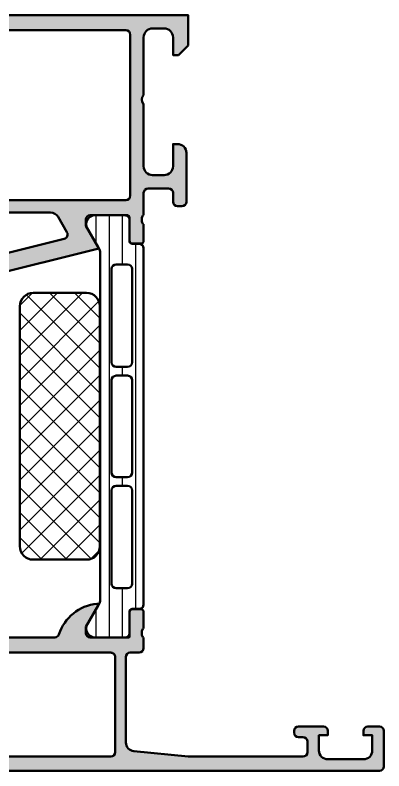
# Model space of a CAD drawing. Extents: x -20.8 to 68, y 0 to 85.
# Drawn here: x 26.6 to 68, y 0 to 85 of the extents above; entities that cross this region are included whole.
import ezdxf

# ---------------------------------------------------------------- set-up
doc = ezdxf.new("R2010")
doc.units = 0
for name, color, linetype, lineweight in [('0S-Alu contour', 7, 'Continuous', 50), ('0S-Alu hatch', 252, 'Continuous', 25), ('0S-Plastic contour', 254, 'Continuous', 50), ('0S-Plastic hatch', 253, 'Continuous', 25), ('0S-PT contour', 91, 'Continuous', 50), ('0S-PT hatch', 103, 'Continuous', 25)]:
    doc.layers.add(name, color=color, linetype=linetype, lineweight=lineweight)

# ---------------------------------------------------------------- blocks, each defined once
blk = doc.blocks.new('485140__8F35BCEF_6B17_4D60_A2D0_9060511C50F1_')
at = {"layer": '0S-Alu hatch'}
h = blk.add_hatch(color=256, dxfattribs=at)
edge = h.paths.add_edge_path()
edge.add_line((-14.79999999999999, 57.99999999999994), (-15.59999999999999, 57.99999999999993))
edge.add_arc((-15.59999999999999, 57.49999999999993), 0.5, 90, 180)
edge.add_line((-16.09999999999999, 57.49999999999994), (-16.09999999999999, 53.69999999999993))
edge.add_arc((-15.59999999999999, 53.69999999999993), 0.5, 180, 270)
edge.add_line((-15.59999999999999, 53.19999999999993), (-2.499999999999985, 53.19999999999993))
edge.add_ellipse((-2.499999999999985, 52.69999999999993), major_axis=(-0.5, 0), ratio=1, start_angle=180, end_angle=270, ccw=False)
edge.add_line((-1.999999999999985, 52.69999999999993), (-1.999999999999985, 52.49999999999993))
edge.add_ellipse((-2.099999999999994, 52.21715728752532), major_axis=(-0.2999999999999956, 0), ratio=1, start_angle=180, end_angle=250.52877936550732, ccw=False)
edge.add_line((-1.799999999999997, 52.21715728752532), (-1.799999999999982, 51.78284271247456))
edge.add_ellipse((-2.09999999999998, 51.78284271247456), major_axis=(-0.2999999999999971, 0), ratio=1, start_angle=109.4712206344897, end_angle=180, ccw=False)
edge.add_line((-1.999999999999985, 51.49999999999995), (-1.999999999999985, 49.59999999999998))
edge.add_arc((-1.699999999999945, 49.59999999999998), 0.3000000000000398, 180, 269.9999999999973)
edge.add_line((-1.69999999999996, 49.29999999999994), (-0.7100000000000364, 49.29999999999995))
edge.add_arc((-0.7100000000000222, 49.59999999999998), 0.3000000000000327, 269.9999999999973, 360)
edge.add_line((-0.4099999999999966, 49.59999999999998), (-0.4099999999999824, 52.29999999999994))
edge.add_ellipse((-0.2099999999999937, 52.29999999999994), major_axis=(-0.1999999999999886, 0), ratio=1, start_angle=269.9999999999959, end_angle=360, ccw=False)
edge.add_line((-0.2099999999999795, 52.49999999999992), (4, 52.49999999999993))
edge.add_ellipse((4, 51.99999999999994), major_axis=(-0.4999999999999929, 0), ratio=1, start_angle=180, end_angle=270, ccw=False)
edge.add_line((4.499999999999992, 51.99999999999994), (4.5, 51.29999999999994))
edge.add_line((4.5, 51.29999999999994), (3.118504542377635, 48.90717967697238))
edge.add_arc((3.23811978464829, 48.83811978464823), 0.1381197846482912, 149.9999999999988, 275.6225775507957)
edge.add_arc((2.761776758826187, 53.67660886184776), 5.000000000000007, 275.6225775507937, 342.2515836439299)
edge.add_ellipse((8, 51.99999999999994), major_axis=(-0.4999999999999993, 0), ratio=1, start_angle=270, end_angle=342.2515836439297, ccw=False)
edge.add_line((8, 52.49999999999994), (10.85060512408802, 52.49999999999993))
edge.add_arc((10.85060512408802, 52.99999999999995), 0.5000000000000142, 270, 284)
edge.add_line((10.97156607188786, 52.51485213686194), (35.79529441547364, 58.70410274788985))
edge.add_arc((35.76188021535171, 58.83811978464825), 0.1381197846482939, 283.9999999999995, 389.9999999999971)
edge.add_line((35.88149545762237, 58.90717967697239), (34.50000000000001, 61.29999999999995))
edge.add_line((34.50000000000001, 61.29999999999995), (34.50000000000001, 61.99999999999994))
edge.add_ellipse((35.00000000000001, 61.99999999999994), major_axis=(-0.5, 0), ratio=1, start_angle=270, end_angle=360, ccw=False)
edge.add_line((35.00000000000001, 62.49999999999994), (39.21000000000001, 62.49999999999994))
edge.add_ellipse((39.21000000000001, 62.29999999999994), major_axis=(-0.2000000000000028, 0), ratio=1, start_angle=180, end_angle=270, ccw=False)
edge.add_line((39.41000000000001, 62.29999999999994), (39.41000000000001, 59.59999999999998))
edge.add_arc((39.71000000000005, 59.59999999999998), 0.3000000000000398, 180, 270)
edge.add_line((39.71000000000005, 59.29999999999994), (40.69999999999996, 59.29999999999994))
edge.add_arc((40.69999999999995, 59.59999999999998), 0.3000000000000398, 270.0000000000013, 360)
edge.add_line((41, 59.59999999999998), (41, 61.49999999999995))
edge.add_ellipse((41.10000000000001, 61.78284271247456), major_axis=(-0.2999999999999987, 0), ratio=1, start_angle=0, end_angle=70.52877936550908, ccw=False)
edge.add_line((40.8, 61.78284271247456), (40.8, 62.21715728752532))
edge.add_ellipse((41.10000000000001, 62.21715728752532), major_axis=(-0.3000000000000007, 0), ratio=1, start_angle=289.4712206344923, end_angle=360, ccw=False)
edge.add_line((41, 62.49999999999994), (41, 64.99999999999994))
edge.add_ellipse((41.5, 64.99999999999994), major_axis=(-0.5, 0), ratio=1, start_angle=270, end_angle=360, ccw=False)
edge.add_line((41.5, 65.49999999999994), (43.79999999999999, 65.49999999999994))
edge.add_ellipse((43.79999999999999, 64.99999999999994), major_axis=(-0.5, 0), ratio=1, start_angle=180, end_angle=270, ccw=False)
edge.add_line((44.29999999999999, 64.99999999999994), (44.29999999999999, 63.99999999999995))
edge.add_arc((44.79999999999999, 63.99999999999995), 0.5, 180, 270)
edge.add_line((44.79999999999999, 63.49999999999995), (45.3, 63.49999999999994))
edge.add_arc((45.3, 63.99999999999995), 0.5, 270, 360)
edge.add_line((45.8, 63.99999999999995), (45.8, 69.49999999999994))
edge.add_arc((44.79999999999999, 69.49999999999994), 1.000000000000003, 0, 90)
edge.add_line((44.79999999999999, 70.49999999999994), (44.29999999999999, 70.49999999999994))
edge.add_line((44.29999999999999, 70.49999999999994), (44.29999999999999, 67.99999999999994))
edge.add_ellipse((43.3, 67.99999999999994), major_axis=(-1.000000000000003, 0), ratio=1, start_angle=90, end_angle=180, ccw=False)
edge.add_line((43.3, 66.99999999999994), (42, 66.99999999999994))
edge.add_ellipse((42, 67.99999999999994), major_axis=(-1, 0), ratio=1, start_angle=0, end_angle=90, ccw=False)
edge.add_line((41, 67.99999999999994), (41, 74.99999999999994))
edge.add_ellipse((41.525, 75.49999999999994), major_axis=(-0.7250000000000014, 0), ratio=1, start_angle=-43.60281897270329, end_angle=43.60281897270329, ccw=False)
edge.add_line((41, 75.99999999999994), (41, 82.49999999999994))
edge.add_ellipse((42, 82.49999999999994), major_axis=(-1, 0), ratio=1, start_angle=270, end_angle=360, ccw=False)
edge.add_line((42, 83.49999999999994), (43.3, 83.49999999999994))
edge.add_ellipse((43.3, 82.49999999999994), major_axis=(-1, 0), ratio=1, start_angle=180, end_angle=270, ccw=False)
edge.add_line((44.29999999999999, 82.49999999999994), (44.29999999999999, 80.49999999999994))
edge.add_line((44.29999999999999, 80.49999999999994), (44.90000000000001, 80.49999999999994))
edge.add_line((44.90000000000001, 80.49999999999994), (46, 81.59999999999994))
edge.add_line((46, 81.59999999999994), (46, 84.99999999999994))
edge.add_line((46, 84.99999999999994), (-20.3, 84.99999999999994))
edge.add_arc((-20.3, 84.49999999999993), 0.5, 90, 180)
edge.add_line((-20.8, 84.49999999999993), (-20.8, 83.49999999999991))
edge.add_arc((-20.29999999999998, 83.49999999999994), 0.5, 180, 270)
edge.add_line((-20.29999999999998, 82.99999999999994), (-15.3, 82.99999999999993))
edge.add_ellipse((-15.3, 82.49999999999991), major_axis=(-0.5, 0), ratio=1, start_angle=180, end_angle=270, ccw=False)
edge.add_line((-14.79999999999999, 82.49999999999991), (-14.80000000000001, 81.99999999999993))
edge.add_ellipse((-15.30000000000001, 81.99999999999993), major_axis=(-0.5, 0), ratio=1, start_angle=90, end_angle=180, ccw=False)
edge.add_line((-15.30000000000001, 81.49999999999993), (-15.59999999999999, 81.49999999999993))
edge.add_arc((-15.59999999999999, 80.99999999999991), 0.5, 90, 180)
edge.add_line((-16.09999999999999, 80.99999999999991), (-16.09999999999999, 76.49999999999994))
edge.add_arc((-15.59999999999999, 76.49999999999994), 0.5, 180, 270)
edge.add_line((-15.59999999999999, 75.99999999999994), (-14.79999999999999, 75.99999999999994))
edge.add_arc((-14.79999999999999, 76.49999999999993), 0.4999999999999858, 270, 360)
edge.add_line((-14.30000000000001, 76.49999999999993), (-14.30000000000001, 78.49999999999993))
edge.add_ellipse((-13.80000000000001, 78.49999999999994), major_axis=(-0.5, 0), ratio=1, start_angle=270, end_angle=360, ccw=False)
edge.add_line((-13.80000000000001, 78.99999999999994), (-13.3, 78.99999999999994))
edge.add_arc((-13.3, 79.49999999999994), 0.5, 270, 360)
edge.add_line((-12.8, 79.49999999999994), (-12.8, 81.99999999999993))
edge.add_ellipse((-12.29999999999999, 81.99999999999993), major_axis=(-0.5, 0), ratio=1, start_angle=270, end_angle=360, ccw=False)
edge.add_line((-12.29999999999999, 82.49999999999994), (-9.599999999999994, 82.49999999999991))
edge.add_ellipse((-9.599999999999994, 81.99999999999993), major_axis=(-0.4999999999999858, 0), ratio=1, start_angle=180, end_angle=270, ccw=False)
edge.add_line((-9.100000000000009, 81.99999999999993), (-9.09999999999998, 67.49999999999991))
edge.add_ellipse((-9.625, 66.99999999999994), major_axis=(-0.7249999999999945, 0), ratio=1, start_angle=136.3971810272975, end_angle=223.6028189727009, ccw=False)
edge.add_line((-9.099999999999994, 66.49999999999994), (-9.09999999999998, 55.49999999999994))
edge.add_ellipse((-9.59999999999998, 55.49999999999994), major_axis=(-0.5, 0), ratio=1, start_angle=90, end_angle=180, ccw=False)
edge.add_line((-9.59999999999998, 54.99999999999994), (-13.80000000000001, 54.99999999999993))
edge.add_ellipse((-13.80000000000001, 55.49999999999993), major_axis=(-0.5, 0), ratio=1, start_angle=0, end_angle=90, ccw=False)
edge.add_line((-14.30000000000001, 55.49999999999993), (-14.30000000000001, 57.49999999999994))
edge.add_arc((-14.79999999999999, 57.49999999999994), 0.5, 0, 90)
edge = h.paths.add_edge_path()
edge.add_line((-1.400000000000005, 64.69999999999993), (-1.400000000000005, 82.79999999999994))
edge.add_ellipse((-0.9000000000000056, 82.79999999999994), major_axis=(-0.5, 0), ratio=1, start_angle=270, end_angle=360, ccw=False)
edge.add_line((-0.9000000000000056, 83.29999999999994), (39, 83.29999999999994))
edge.add_ellipse((39, 82.79999999999994), major_axis=(-0.5, 0), ratio=1, start_angle=180, end_angle=270, ccw=False)
edge.add_line((39.5, 82.79999999999994), (39.5, 64.69999999999995))
edge.add_ellipse((39, 64.69999999999995), major_axis=(-0.5, 0), ratio=1, start_angle=90, end_angle=180, ccw=False)
edge.add_line((39, 64.19999999999995), (-0.8999999999999914, 64.1999999999999))
edge.add_ellipse((-0.8999999999999914, 64.69999999999993), major_axis=(-0.5000000000000142, 0), ratio=1, start_angle=0, end_angle=90, ccw=False)
edge = h.paths.add_edge_path()
edge.add_line((-1.400000000000005, 55.99999999999994), (-1.399999999999977, 62.29999999999992))
edge.add_ellipse((-0.8999999999999772, 62.29999999999992), major_axis=(-0.5, 0), ratio=1, start_angle=270, end_angle=360, ccw=False)
edge.add_line((-0.8999999999999772, 62.79999999999992), (30.5162831425916, 62.79999999999994))
edge.add_ellipse((30.5162831425916, 61.79999999999994), major_axis=(-0.9999999999999948, 0), ratio=1, start_angle=209.9999999999992, end_angle=269.9999999999996, ccw=False)
edge.add_line((31.38230854637604, 62.29999999999993), (32.38040457618563, 60.57124696553692))
edge.add_ellipse((31.94739187429342, 60.32124696553692), major_axis=(-0.4999999999999971, 0), ratio=1, start_angle=103.9999999999996, end_angle=210.0000000000001, ccw=False)
edge.add_line((32.06835282209325, 59.83609910239892), (10.72599695008207, 54.51485213686194))
edge.add_ellipse((10.60503600228224, 54.99999999999994), major_axis=(-0.5, 0), ratio=1, start_angle=89.9999999999992, end_angle=103.9999999999996, ccw=False)
edge.add_line((10.60503600228223, 54.49999999999994), (0.0999999999999943, 54.49999999999994))
edge.add_ellipse((0.0999999999999943, 55.99999999999994), major_axis=(-1.5, 0), ratio=1, start_angle=0, end_angle=90, ccw=False)
edge = h.paths.add_edge_path()
edge.add_line((-7.099999999999994, 55.49999999999995), (-7.09999999999998, 81.99999999999993))
edge.add_ellipse((-6.59999999999998, 81.99999999999993), major_axis=(-0.5, 0), ratio=1, start_angle=270, end_angle=360, ccw=False)
edge.add_line((-6.59999999999998, 82.49999999999994), (-3.5, 82.49999999999991))
edge.add_ellipse((-3.5, 81.99999999999993), major_axis=(-0.5, 0), ratio=1, start_angle=180, end_angle=270, ccw=False)
edge.add_line((-3, 81.99999999999993), (-3, 67.49999999999994))
edge.add_ellipse((-3.524999999999991, 66.99999999999994), major_axis=(-0.7249999999999939, 0), ratio=1, start_angle=136.397181027296, end_angle=223.6028189727041, ccw=False)
edge.add_line((-3, 66.49999999999994), (-3, 55.49999999999998))
edge.add_ellipse((-3.5, 55.49999999999998), major_axis=(-0.5, 0), ratio=1, start_angle=90, end_angle=180, ccw=False)
edge.add_line((-3.5, 55), (-6.599999999999994, 54.99999999999995))
edge.add_ellipse((-6.599999999999994, 55.49999999999995), major_axis=(-0.5, 0), ratio=1, start_angle=0, end_angle=90, ccw=False)
at = {"layer": '0S-Alu contour', "color": 7}
for points in [[(-20.8, 84.49999999999993), (-20.8, 83.49999999999991)], [(44.29999999999999, 82.49999999999994), (44.29999999999999, 80.49999999999994), (44.90000000000001, 80.49999999999994), (46, 81.59999999999994), (46, 84.99999999999994), (-20.3, 84.99999999999994)], [(42, 83.49999999999994), (43.3, 83.49999999999994)], [(-20.29999999999998, 82.99999999999994), (-15.3, 82.99999999999993)], [(-14.79999999999999, 82.49999999999991), (-14.80000000000001, 81.99999999999993)], [(-12.29999999999999, 82.49999999999994), (-9.599999999999994, 82.49999999999991)], [(-6.59999999999998, 82.49999999999994), (-3.5, 82.49999999999991)], [(-1.400000000000005, 64.69999999999993), (-1.400000000000005, 82.79999999999994)], [(-0.9000000000000056, 83.29999999999994), (39, 83.29999999999994)], [(39.5, 82.79999999999994), (39.5, 64.69999999999995)], [(41, 75.99999999999994), (41, 82.49999999999994)], [(-12.8, 79.49999999999994), (-12.8, 81.99999999999993)], [(-9.100000000000009, 81.99999999999993), (-9.09999999999998, 67.49999999999991)], [(-7.099999999999994, 55.49999999999995), (-7.09999999999998, 81.99999999999993)], [(-3, 81.99999999999993), (-3, 67.49999999999994)], [(-16.09999999999999, 80.99999999999991), (-16.09999999999999, 76.49999999999994)], [(-15.30000000000001, 81.49999999999993), (-15.59999999999999, 81.49999999999993)], [(-14.30000000000001, 76.49999999999993), (-14.30000000000001, 78.49999999999993)], [(-13.80000000000001, 78.99999999999994), (-13.3, 78.99999999999994)], [(-15.59999999999999, 75.99999999999994), (-14.79999999999999, 75.99999999999994)], [(41, 67.99999999999994), (41, 74.99999999999994)], [(44.79999999999999, 70.49999999999994), (44.29999999999999, 70.49999999999994), (44.29999999999999, 67.99999999999994)], [(45.8, 63.99999999999995), (45.8, 69.49999999999994)], [(-9.099999999999994, 66.49999999999994), (-9.09999999999998, 55.49999999999994)], [(-3, 66.49999999999994), (-3, 55.49999999999998)], [(43.3, 66.99999999999994), (42, 66.99999999999994)], [(41.5, 65.49999999999994), (43.79999999999999, 65.49999999999994)], [(41, 62.49999999999994), (41, 64.99999999999994)], [(44.29999999999999, 64.99999999999994), (44.29999999999999, 63.99999999999995)], [(39, 64.19999999999995), (-0.8999999999999914, 64.1999999999999)], [(44.79999999999999, 63.49999999999995), (45.3, 63.49999999999994)], [(-1.400000000000005, 55.99999999999994), (-1.399999999999977, 62.29999999999992)], [(-0.8999999999999772, 62.79999999999992), (30.5162831425916, 62.79999999999994)], [(31.38230854637604, 62.29999999999993), (32.38040457618563, 60.57124696553692)], [(35.00000000000001, 62.49999999999994), (39.21000000000001, 62.49999999999994)], [(39.41000000000001, 62.29999999999994), (39.41000000000001, 59.59999999999998)], [(40.8, 61.78284271247456), (40.8, 62.21715728752532)], [(35.88149545762237, 58.90717967697239), (34.50000000000001, 61.29999999999995), (34.50000000000001, 61.99999999999994)], [(41, 59.59999999999998), (41, 61.49999999999995)], [(32.06835282209325, 59.83609910239892), (10.72599695008207, 54.51485213686194)], [(10.97156607188786, 52.51485213686194), (35.79529441547364, 58.70410274788985)], [(39.71000000000005, 59.29999999999994), (40.69999999999996, 59.29999999999994)], [(-14.79999999999999, 57.99999999999994), (-15.59999999999999, 57.99999999999993)], [(-16.09999999999999, 57.49999999999994), (-16.09999999999999, 53.69999999999993)], [(-14.30000000000001, 55.49999999999993), (-14.30000000000001, 57.49999999999994)], [(-9.59999999999998, 54.99999999999994), (-13.80000000000001, 54.99999999999993)], [(-3.5, 55), (-6.599999999999994, 54.99999999999995)], [(10.60503600228223, 54.49999999999994), (0.0999999999999943, 54.49999999999994)], [(-15.59999999999999, 53.19999999999993), (-2.499999999999985, 53.19999999999993)], [(-1.999999999999985, 52.69999999999993), (-1.999999999999985, 52.49999999999993)], [(-1.799999999999997, 52.21715728752532), (-1.799999999999982, 51.78284271247456)], [(-0.4099999999999966, 49.59999999999998), (-0.4099999999999824, 52.29999999999994)], [(-0.2099999999999795, 52.49999999999992), (4, 52.49999999999993)], [(4.499999999999992, 51.99999999999994), (4.5, 51.29999999999994), (3.118504542377635, 48.90717967697238)], [(8, 52.49999999999994), (10.85060512408802, 52.49999999999993)], [(-1.999999999999985, 51.49999999999995), (-1.999999999999985, 49.59999999999998)], [(-1.69999999999996, 49.29999999999994), (-0.7100000000000364, 49.29999999999995)]]:
    blk.add_lwpolyline(points, dxfattribs=at)
for centre, radius, start, end in [((-20.3, 84.49999999999993), 0.5, 90, 180), ((-20.29999999999998, 83.49999999999994), 0.5, 180, 270), ((-15.59999999999999, 80.99999999999991), 0.5, 90, 180), ((-13.3, 79.49999999999994), 0.5, 270, 0), ((-15.59999999999999, 76.49999999999994), 0.5, 180, 270), ((-14.79999999999999, 76.49999999999993), 0.4999999999999858, 270, 0), ((44.79999999999999, 69.49999999999994), 1.000000000000003, 0, 90), ((44.79999999999999, 63.99999999999995), 0.5, 180, 270), ((45.3, 63.99999999999995), 0.5, 270, 0), ((39.71000000000005, 59.59999999999998), 0.3000000000000398, 180, 270), ((40.69999999999995, 59.59999999999998), 0.3000000000000398, 270.0000000000013, 0), ((35.76188021535171, 58.83811978464825), 0.1381197846482939, 283.9999999999995, 29.99999999999717), ((-15.59999999999999, 57.49999999999993), 0.5, 90, 180), ((-14.79999999999999, 57.49999999999994), 0.5, 0, 90), ((-15.59999999999999, 53.69999999999993), 0.5, 180, 270), ((2.761776758826187, 53.67660886184776), 5.000000000000007, 275.6225775507937, 342.2515836439299), ((10.85060512408802, 52.99999999999995), 0.5000000000000142, 270, 284), ((-1.699999999999945, 49.59999999999998), 0.3000000000000398, 180, 269.9999999999973), ((-0.7100000000000222, 49.59999999999998), 0.3000000000000327, 269.9999999999973, 0), ((3.23811978464829, 48.83811978464823), 0.1381197846482912, 149.9999999999988, 275.6225775507957)]:
    blk.add_arc(centre, radius, start, end, dxfattribs=at)
at = {"layer": '0S-Alu contour', "color": 7, "extrusion": (0, -1e-16, -1)}
for centre, radius, start, end in [((-42, 82.49999999999994), 1, 0, 90), ((-43.3, 82.49999999999994), 1, 90, 180), ((15.3, 82.49999999999991), 0.5, 90, 180), ((12.29999999999999, 81.99999999999993), 0.5, 0, 90), ((9.599999999999994, 81.99999999999993), 0.4999999999999858, 90, 180), ((6.59999999999998, 81.99999999999993), 0.5, 0, 90), ((3.5, 81.99999999999993), 0.5, 90, 180), ((0.9000000000000056, 82.79999999999994), 0.5, 0, 90), ((-39, 82.79999999999994), 0.5, 90, 180), ((15.30000000000001, 81.99999999999993), 0.5, 180, 270), ((13.80000000000001, 78.49999999999994), 0.5, 0, 90), ((-41.525, 75.49999999999994), 0.7250000000000015, 316.3971810272967, 43.60281897270331), ((9.625, 66.99999999999994), 0.7249999999999948, 136.3971810272991, 223.6028189727025), ((3.524999999999991, 66.99999999999994), 0.7249999999999939, 136.3971810272959, 223.6028189727041), ((-42, 67.99999999999994), 1, 270, 0), ((-43.3, 67.99999999999994), 1.000000000000003, 180, 270), ((-41.5, 64.99999999999994), 0.5, 0, 90), ((-43.79999999999999, 64.99999999999994), 0.5, 90, 180), ((0.8999999999999914, 64.69999999999993), 0.5000000000000142, 270, 0), ((-39, 64.69999999999995), 0.5, 180, 270), ((0.8999999999999772, 62.29999999999992), 0.5, 0, 90), ((-30.5162831425916, 61.79999999999994), 0.9999999999999948, 90.0000000000004, 150.0000000000008), ((-35.00000000000001, 61.99999999999994), 0.5, 0, 90), ((-39.21000000000001, 62.29999999999994), 0.2000000000000028, 90, 180), ((-41.10000000000001, 62.21715728752532), 0.3000000000000007, 0, 70.52877936550773), ((-41.10000000000001, 61.78284271247456), 0.2999999999999987, 289.471220634491, 0), ((-31.94739187429342, 60.32124696553692), 0.4999999999999971, 149.9999999999999, 256.0000000000004), ((13.80000000000001, 55.49999999999993), 0.5, 270, 0), ((9.59999999999998, 55.49999999999994), 0.5, 180, 270), ((6.599999999999994, 55.49999999999995), 0.5, 270, 0), ((3.5, 55.49999999999998), 0.5, 180, 270), ((-0.0999999999999943, 55.99999999999994), 1.5, 270, 0), ((-10.60503600228224, 54.99999999999994), 0.5, 256.0000000000004, 270.0000000000008), ((2.499999999999985, 52.69999999999993), 0.5, 90, 180), ((2.099999999999994, 52.21715728752532), 0.2999999999999956, 109.4712206344927, 180), ((0.2099999999999937, 52.29999999999994), 0.1999999999999886, 0, 90.00000000000406), ((-4, 51.99999999999994), 0.4999999999999929, 90, 180), ((-8, 51.99999999999994), 0.4999999999999993, 17.74841635607033, 90), ((2.09999999999998, 51.78284271247456), 0.2999999999999971, 180, 250.5287793655103)]:
    blk.add_arc(centre, radius, start, end, dxfattribs=at)
blk = doc.blocks.new('345350__35DB518B_9652_482E_AA08_8F5A9188A57E_')
at = {"layer": '0S-Alu hatch'}
h = blk.add_hatch(color=256, dxfattribs=at)
edge = h.paths.add_edge_path()
edge.add_line((39.50030497740954, 13.29992253876117), (40.5, 13.29992253876117))
edge.add_arc((40.5, 13.79992253876117), 0.5, 270, 360)
edge.add_line((41.00000000000001, 13.79992253876117), (41, 15))
edge.add_ellipse((41.07883644654305, 15.26752059199312), major_axis=(-0.2788950563274395, 0), ratio=1, start_angle=-1.164589374096181, end_angle=73.58012358050678, ccw=False)
edge.add_line((40.79999899999999, 15.27318899999149), (40.79999899999999, 15.72678299999148))
edge.add_ellipse((41.07886709564316, 15.73244365946854), major_axis=(-0.2789255417371506, 0), ratio=1, start_angle=-73.57540544464638, end_angle=1.1628700728869035, ccw=False)
edge.add_line((41, 15.99998699999148), (41, 17.879998))
edge.add_arc((40.69999999999999, 17.879998), 0.3000000000000078, 0, 90)
edge.add_line((40.69999999999999, 18.17999800000001), (39.72002568095721, 18.179998))
edge.add_arc((39.72002568095721, 17.879998), 0.3000000000000007, 90, 180)
edge.add_line((39.42002568095721, 17.879998), (39.42002568095721, 15.11999999999999))
edge.add_ellipse((39.30002568095722, 15.11999999999999), major_axis=(-0.1199999999999939, 0), ratio=1, start_angle=89.9999999999967, end_angle=180, ccw=False)
edge.add_line((39.30002568095721, 15), (35.00000000000002, 15))
edge.add_ellipse((35.00000000000002, 15.5), major_axis=(-0.5, 0), ratio=1, start_angle=0, end_angle=90, ccw=False)
edge.add_line((34.50000000000001, 15.5), (34.49999999999999, 16.2))
edge.add_line((34.49999999999999, 16.2), (35.88149545762237, 18.59282032302755))
edge.add_arc((35.76188021535172, 18.6618802153517), 0.1381197846482894, 330.0000000000001, 455.6225775507986)
edge.add_arc((36.23822324117386, 13.82339113815207), 5.000000000000113, 95.622577550794, 162.2515836439304)
edge.add_ellipse((31.00000000000005, 15.49999999999988), major_axis=(-0.4999999999998849, 0), ratio=1, start_angle=89.99999999999511, end_angle=162.2515836439254, ccw=False)
edge.add_line((31.00000000000001, 15), (7.999999999999992, 15))
edge.add_ellipse((8.000000000000028, 15.49999999999984), major_axis=(-0.4999999999998437, 0), ratio=1, start_angle=17.748416356066116, end_angle=89.99999999999591, ccw=False)
edge.add_arc((2.761776758826187, 13.82339113815201), 5.000000000000197, 17.74841635607066, 84.37742244920675)
edge.add_arc((3.23811978464829, 18.66188021535171), 0.138119784648294, 84.37742244921073, 210.0000000000012)
edge.add_line((3.118504542377635, 18.59282032302757), (4.500000000000007, 16.19999999999999))
edge.add_line((4.500000000000007, 16.19999999999999), (4.5, 15.5))
edge.add_ellipse((4, 15.50000000000001), major_axis=(-0.5, 0), ratio=1, start_angle=90, end_angle=180, ccw=False)
edge.add_line((4, 15.00000000000001), (-0.3000256809571908, 15))
edge.add_ellipse((-0.3000256809571908, 15.12), major_axis=(-0.120000000000001, 0), ratio=1, start_angle=0, end_angle=90, ccw=False)
edge.add_line((-0.4200256809571954, 15.12), (-0.4200256809571954, 17.879998))
edge.add_arc((-0.7200256809572068, 17.87999799999999), 0.3000000000000114, 0, 90)
edge.add_line((-0.7200256809572068, 18.17999800000001), (-1.699999999999988, 18.179998))
edge.add_arc((-1.700000000000002, 17.87999800000001), 0.2999999999999936, 89.99999999999729, 180)
edge.add_line((-2, 17.87999800000001), (-1.999999999999985, 15.99998699999149))
edge.add_ellipse((-2.078867095643147, 15.73244365946855), major_axis=(-0.2789255417371474, 0), ratio=1, start_angle=178.8371299271133, end_angle=253.5754054446465, ccw=False)
edge.add_line((-1.799998999999985, 15.72678299999149), (-1.799998999999985, 15.2731889999915))
edge.add_ellipse((-2.078836446543036, 15.26752059199313), major_axis=(-0.2788950563274377, 0), ratio=1, start_angle=106.41987641949041, end_angle=181.1645893740969, ccw=False)
edge.add_line((-2, 15.00000000000001), (-2.299680908210589, 15))
edge.add_arc((-2.299680908210589, 14.5), 0.5000000000000036, 90, 180)
edge.add_line((-2.799680908210589, 14.5), (-2.799680908210589, 13.79992253876117))
edge.add_arc((-2.29956618973938, 13.80003725723238), 0.5001147316285183, 180.0131427528032, 269.9868572472035)
edge.add_line((-2.299680908210547, 13.29992253876117), (-1.499693115241839, 13.29992253876117))
edge.add_ellipse((-1.499443254268499, 12.80017239973451), major_axis=(-0.4997502014883713, 0), ratio=1, start_angle=179.9713537287386, end_angle=270.0286462712596, ccw=False)
edge.add_line((-0.9996931152418397, 12.79992253876115), (-0.9996931152418255, 7.400020671848328))
edge.add_ellipse((-1.499713436076874, 7.400040992683378), major_axis=(-0.500020321247968, 0), ratio=1, start_angle=90.00232850153338, end_angle=179.9976714983276, ccw=False)
edge.add_line((-1.499693115241825, 6.90002067184833), (-2.299680908210575, 6.900020671848325))
edge.add_arc((-2.299566189739365, 6.399905953377112), 0.5001147316285218, 90.01314275280141, 179.9868572471968)
edge.add_line((-2.799680908210575, 6.400020671848338), (-2.799680908210575, 5.999996257785828))
edge.add_arc((-2.299566189739365, 6.000110976257024), 0.5001147316285183, 180.0131427528032, 269.986857247197)
edge.add_line((-2.299680908210589, 5.499996257785815), (8.00027636718005, 5.499996257785825))
edge.add_ellipse((8.000276199942048, 4.999996090547827), major_axis=(-0.5000001672380266, 0), ratio=1, start_angle=180.0000191671709, end_angle=269.99998083594335, ccw=False)
edge.add_line((8.50027636718005, 4.999996257813003), (8.500276367180042, 1.499999953273801))
edge.add_line((8.500276367180042, 1.499999953273801), (7.500276367180042, 1.499999953273801))
edge.add_arc((7.500391085671957, 0.9998852347682088), 0.5001147316629067, 90.0131427551726, 179.9868504146385)
edge.add_line((7.000276367180042, 1.000000012878441), (7.000276367180042, 0.5000000128784468))
edge.add_arc((7.500391118378033, 0.5001147334620317), 0.5001147643557832, 180.0131429938963, 269.9798609896767)
edge.add_line((7.500215332023778, 1e-15), (67.5, 1e-16))
edge.add_arc((67.5, 0.5000000000000002), 0.5000000000000001, 270, 360)
edge.add_line((68, 0.5000000000000001), (68, 4.5))
edge.add_arc((67.5, 4.5), 0.5, 0, 90)
edge.add_line((67.5, 5), (66.19999999999999, 5))
edge.add_arc((66.19999999999999, 4.5), 0.5, 90, 180)
edge.add_line((65.69999999999999, 4.5), (65.69999999999999, 4))
edge.add_line((65.69999999999999, 4), (66.69999999999999, 4))
edge.add_line((66.69999999999999, 4), (66.69999999999996, 2.299999999999997))
edge.add_ellipse((65.69999999999996, 2.299999999999997), major_axis=(-1, 0), ratio=1, start_angle=90, end_angle=180, ccw=False)
edge.add_line((65.69999999999996, 1.299999999999997), (61.69999999999999, 1.299999999999982))
edge.add_ellipse((61.69999999999999, 2.299999999999982), major_axis=(-0.9999999999999992, 0), ratio=1, start_angle=0, end_angle=90, ccw=False)
edge.add_line((60.69999999999999, 2.299999999999982), (60.69999999999999, 4))
edge.add_line((60.69999999999999, 4), (61.69999999999999, 4))
edge.add_line((61.69999999999999, 4), (61.69999999999999, 4.499999999999984))
edge.add_arc((61.19999999999999, 4.5), 0.5000000000000009, 0, 90)
edge.add_line((61.19999999999999, 5), (58.4, 4.999999999999999))
edge.add_arc((58.4, 4.499999999999998), 0.5000000000000009, 90, 180)
edge.add_line((57.9, 4.499999999999998), (57.9, 4.299999999999982))
edge.add_arc((58.4, 4.299999999999982), 0.5, 180, 270)
edge.add_line((58.4, 3.799999999999982), (58.9, 3.799999999999982))
edge.add_ellipse((58.9, 3.299999999999982), major_axis=(-0.5, 0), ratio=1, start_angle=180, end_angle=270, ccw=False)
edge.add_line((59.40000000000001, 3.299999999999982), (59.39999999999997, 2.099999999999981))
edge.add_ellipse((58.89999999999997, 2.09999999999998), major_axis=(-0.5000000000000018, 0), ratio=1, start_angle=90, end_angle=180, ccw=False)
edge.add_line((58.89999999999997, 1.599999999999978), (45.9983668848607, 1.599999999999979))
edge.add_line((45.9983668848607, 1.599999999999979), (39.90086726378649, 2.209750724796321))
edge.add_ellipse((40.00036986780803, 3.204788067252853), major_axis=(-1.000000040545011, 0), ratio=1, start_angle=1.5080649291121517e-05, end_angle=84.2894712981925, ccw=False)
edge.add_line((39.00036982726306, 3.204787804045857), (39.00036982726304, 12.79998738861467))
edge.add_ellipse((39.50041968100179, 12.79987268502242), major_axis=(-0.5000498668943465, 0), ratio=1, start_angle=270.0131427528001, end_angle=359.9868572472245, ccw=False)
edge = h.paths.add_edge_path()
edge.add_ellipse((0.7001505502649508, 12.80015209114268), major_axis=(-0.4997704760377764, 0), ratio=1, start_angle=-90.01932230628069, end_angle=0.02631684688930136, ccw=False)
edge.add_line((0.7003190917894245, 13.29992253876117), (37.30035380553454, 13.29992253876116))
edge.add_ellipse((37.30048878729687, 12.80005752052349), major_axis=(-0.4998650364626667, 0), ratio=1, start_angle=179.9845280529183, end_angle=270.0154719470708, ccw=False)
edge.add_line((37.80035380553454, 12.79992253876107), (37.80035380553453, 2.099975658420646))
edge.add_ellipse((37.30025928519608, 2.100070059527233), major_axis=(-0.5000945292483385, 0), ratio=1, start_angle=90.0108291856593, end_angle=179.9891844747251, ccw=False)
edge.add_line((37.30035380553454, 1.5999755392113), (10.40030078124254, 1.5999755392113))
edge.add_ellipse((10.400395301581, 2.100070059527243), major_axis=(-0.5000945292483491, 0), ratio=1, start_angle=0.010815525275006621, end_angle=89.98917081434081, ccw=False)
edge.add_line((9.900300781242542, 2.099975658420602), (9.900300781242535, 5.400020819006611))
edge.add_arc((8.40030085426848, 5.400020744874273), 1.499999926974057, 2.8316468405e-06, 90.00000278938575)
edge.add_line((8.400300781242535, 6.900020671848325), (0.7003190917894245, 6.900020671848327))
edge.add_ellipse((0.7001505502649508, 7.39979111946681), major_axis=(-0.4997704760377753, 0), ratio=1, start_angle=-0.02631684688930136, end_angle=90.0193223062808, ccw=False)
edge.add_line((0.2003801269456744, 7.400020671848325), (0.2003801269456602, 12.79992253876121))
at = {"layer": '0S-Alu contour', "color": 7}
for points in [[(-2, 17.87999800000001), (-1.999999999999985, 15.99998699999149)], [(-0.7200256809572068, 18.17999800000001), (-1.699999999999988, 18.179998)], [(-0.4200256809571954, 15.12), (-0.4200256809571954, 17.879998)], [(3.118504542377635, 18.59282032302757), (4.500000000000007, 16.19999999999999), (4.5, 15.5)], [(34.50000000000001, 15.5), (34.49999999999999, 16.2), (35.88149545762237, 18.59282032302755)], [(39.42002568095721, 17.879998), (39.42002568095721, 15.11999999999999)], [(40.69999999999999, 18.17999800000001), (39.72002568095721, 18.179998)], [(41, 15.99998699999148), (41, 17.879998)], [(-1.799998999999985, 15.72678299999149), (-1.799998999999985, 15.2731889999915)], [(40.79999899999999, 15.27318899999149), (40.79999899999999, 15.72678299999148)], [(-2.799680908210589, 14.5), (-2.799680908210589, 13.79992253876117)], [(-2, 15.00000000000001), (-2.299680908210589, 15)], [(4, 15.00000000000001), (-0.3000256809571908, 15)], [(31.00000000000001, 15), (7.999999999999992, 15)], [(39.30002568095721, 15), (35.00000000000002, 15)], [(41.00000000000001, 13.79992253876117), (41, 15)], [(-2.299680908210547, 13.29992253876117), (-1.499693115241839, 13.29992253876117)], [(-0.9996931152418397, 12.79992253876115), (-0.9996931152418255, 7.400020671848328)], [(0.2003801269456744, 7.400020671848325), (0.2003801269456602, 12.79992253876121)], [(0.7003190917894245, 13.29992253876117), (37.30035380553454, 13.29992253876116)], [(37.80035380553454, 12.79992253876107), (37.80035380553453, 2.099975658420646)], [(39.00036982726306, 3.204787804045857), (39.00036982726304, 12.79998738861467)], [(39.50030497740954, 13.29992253876117), (40.5, 13.29992253876117)], [(-1.499693115241825, 6.90002067184833), (-2.299680908210575, 6.900020671848325)], [(8.400300781242535, 6.900020671848325), (0.7003190917894245, 6.900020671848327)], [(-2.799680908210575, 6.400020671848338), (-2.799680908210575, 5.999996257785828)], [(-2.299680908210589, 5.499996257785815), (8.00027636718005, 5.499996257785825)], [(9.900300781242542, 2.099975658420602), (9.900300781242535, 5.400020819006611)], [(8.50027636718005, 4.999996257813003), (8.500276367180042, 1.499999953273801), (7.500276367180042, 1.499999953273801)], [(57.9, 4.499999999999998), (57.9, 4.299999999999982)], [(61.19999999999999, 5), (58.4, 4.999999999999999)], [(60.69999999999999, 2.299999999999982), (60.69999999999999, 4), (61.69999999999999, 4), (61.69999999999999, 4.499999999999984)], [(65.69999999999999, 4.5), (65.69999999999999, 4), (66.69999999999999, 4), (66.69999999999996, 2.299999999999997)], [(67.5, 5), (66.19999999999999, 5)], [(68, 0.5000000000000001), (68, 4.5)], [(58.4, 3.799999999999982), (58.9, 3.799999999999982)], [(59.40000000000001, 3.299999999999982), (59.39999999999997, 2.099999999999981)], [(58.89999999999997, 1.599999999999978), (45.9983668848607, 1.599999999999979), (39.90086726378649, 2.209750724796321)], [(7.000276367180042, 1.000000012878441), (7.000276367180042, 0.5000000128784468)], [(37.30035380553454, 1.5999755392113), (10.40030078124254, 1.5999755392113)], [(65.69999999999996, 1.299999999999997), (61.69999999999999, 1.299999999999982)], [(7.500215332023778, 1e-15), (67.5, 1e-16)]]:
    blk.add_lwpolyline(points, dxfattribs=at)
for centre, radius, start, end in [((3.23811978464829, 18.66188021535171), 0.138119784648294, 84.37742244921073, 210.0000000000012), ((2.761776758826187, 13.82339113815201), 5.000000000000197, 17.74841635607066, 84.37742244920675), ((36.23822324117386, 13.82339113815207), 5.000000000000113, 95.622577550794, 162.2515836439304), ((35.76188021535172, 18.6618802153517), 0.1381197846482894, 330.0000000000001, 95.62257755079864), ((-1.700000000000002, 17.87999800000001), 0.2999999999999936, 89.99999999999729, 180), ((-0.7200256809572068, 17.87999799999999), 0.3000000000000114, 0, 90), ((39.72002568095721, 17.879998), 0.3000000000000007, 90, 180), ((40.69999999999999, 17.879998), 0.3000000000000078, 0, 90), ((-2.299680908210589, 14.5), 0.5000000000000036, 90, 180), ((-2.29956618973938, 13.80003725723238), 0.5001147316285183, 180.0131427528032, 269.9868572472035), ((40.5, 13.79992253876117), 0.5, 270, 0), ((-2.299566189739365, 6.399905953377112), 0.5001147316285218, 90.01314275280141, 179.9868572471968), ((8.40030085426848, 5.400020744874273), 1.499999926974057, 2.8316468405e-06, 90.00000278938575), ((-2.299566189739365, 6.000110976257024), 0.5001147316285183, 180.0131427528032, 269.986857247197), ((58.4, 4.499999999999998), 0.5000000000000009, 90, 180), ((58.4, 4.299999999999982), 0.5, 180, 270), ((61.19999999999999, 4.5), 0.5000000000000009, 0, 90), ((66.19999999999999, 4.5), 0.5, 90, 180), ((67.5, 4.5), 0.5, 0, 90), ((7.500391085671957, 0.9998852347682088), 0.5001147316629067, 90.0131427551726, 179.9868504146385), ((7.500391118378033, 0.5001147334620317), 0.5001147643557832, 180.0131429938963, 269.9798609896767), ((67.5, 0.5000000000000002), 0.5000000000000001, 270, 0)]:
    blk.add_arc(centre, radius, start, end, dxfattribs=at)
at = {"layer": '0S-Alu contour', "color": 7, "extrusion": (0, 0, -1)}
for centre, radius, start, end in [((2.078867095643147, 15.73244365946855), 0.2789255417371474, 106.4245945553535, 181.1628700728868), ((-4, 15.50000000000001), 0.5, 180, 270), ((-8.000000000000028, 15.49999999999984), 0.4999999999998437, 270.0000000000041, 342.2515836439339), ((-31.00000000000005, 15.49999999999988), 0.4999999999998849, 197.7484163560747, 270.0000000000049), ((-35.00000000000002, 15.5), 0.5, 270, 0), ((-41.07886709564316, 15.73244365946854), 0.2789255417371506, 358.8371299271131, 73.57540544464645), ((2.078836446543036, 15.26752059199313), 0.2788950563274378, 178.8354106259031, 253.5801235805096), ((0.3000256809571908, 15.12), 0.120000000000001, 270, 0), ((-39.30002568095722, 15.11999999999999), 0.1199999999999939, 180, 270.0000000000033), ((-41.07883644654305, 15.26752059199312), 0.2788950563274395, 286.4198764194932, 1.164589374096298), ((1.499443254268499, 12.80017239973451), 0.4997502014883713, 89.9713537287404, 180.0286462712615), ((-0.7001505502649508, 12.80015209114268), 0.4997704760377764, 359.9736831531107, 90.01932230628076), ((-37.30048878729687, 12.80005752052349), 0.4998650364626667, 89.98452805292918, 180.0154719470817), ((-39.50041968100179, 12.79987268502242), 0.5000498668943465, 0.0131427527754762, 89.98685724719992), ((1.499713436076874, 7.400040992683378), 0.500020321247968, 180.0023285016724, 269.9976714984666), ((-0.7001505502649508, 7.39979111946681), 0.4997704760377754, 269.9806776937192, 0.0263168468893796), ((-8.000276199942048, 4.999996090547827), 0.5000001672380266, 90.00001916405668, 179.9999808328291), ((-58.9, 3.299999999999982), 0.5, 90, 180), ((-40.00036986780803, 3.204788067252853), 1.000000040545011, 275.7105287018076, 359.9999849193507), ((-10.400395301581, 2.100070059527243), 0.5000945292483491, 270.0108291856592, 359.989184474725), ((-37.30025928519608, 2.100070059527233), 0.5000945292483385, 180.010815525275, 269.9891708143407), ((-58.89999999999997, 2.09999999999998), 0.5000000000000018, 180, 270), ((-61.69999999999999, 2.299999999999982), 0.9999999999999992, 270, 0), ((-65.69999999999996, 2.299999999999997), 1, 180, 270)]:
    blk.add_arc(centre, radius, start, end, dxfattribs=at)
blk = doc.blocks.new('284043__28A30438_0C30_4382_A472_E4F024680112___D1EC898F_A40A_4DAD_9643_4E869670ED67_')
at = {"layer": '0S-Plastic hatch'}
h = blk.add_hatch(dxfattribs=at)
h.set_pattern_fill('ANSI31', color=256, scale=0.4680000000000001, angle=45, style=0)
h.set_pattern_definition([(90, (0, 0), (-1.4859, 0), [])])
edge = h.paths.add_edge_path()
edge.add_arc((39.69999999773121, 59.5901035962942), 0.3000000000000007, 180, 269.9999999999986)
edge.add_line((39.6999999977312, 59.2901035962942), (40.4999999977312, 59.2901035962942))
edge.add_ellipse((40.4999999977312, 58.79010359629421), major_axis=(-0.4999999999999929, 0), ratio=1, start_angle=180, end_angle=270, ccw=False)
edge.add_line((40.99999999773119, 58.79010359629421), (40.99999999773112, 18.71010359629419))
edge.add_ellipse((40.49999999773112, 18.7101035962942), major_axis=(-0.4999999999999965, 0), ratio=1, start_angle=90, end_angle=180, ccw=False)
edge.add_line((40.49999999773112, 18.2101035962942), (39.69999999773112, 18.21010359629421))
edge.add_arc((39.69999999773112, 17.9101035962942), 0.3000000000000043, 90, 180)
edge.add_line((39.39999999773112, 17.9101035962942), (39.39999999773111, 15.5101035962942))
edge.add_ellipse((38.89999999773112, 15.51010359629421), major_axis=(-0.4999999999999894, 0), ratio=1, start_angle=90, end_angle=180, ccw=False)
edge.add_line((38.89999999773112, 15.01010359629422), (35.54999999773111, 15.01010359629422))
edge.add_ellipse((35.54999999773111, 16.01010359629421), major_axis=(-0.9999999999999928, 0), ratio=1, start_angle=-30, end_angle=90, ccw=False)
edge.add_line((34.68397459394668, 16.51010359629421), (36.03301269962334, 18.84670613667265))
edge.add_arc((35.59999999773111, 19.09670613667266), 0.5000000000000108, 330, 360)
edge.add_line((36.09999999773112, 19.09670613667266), (36.0999999977312, 58.40350105591576))
edge.add_arc((35.5999999977312, 58.40350105591577), 0.5000000000000071, 0, 29.99999999999931)
edge.add_line((36.03301269962343, 58.65350105591577), (34.68397459394677, 60.99010359629422))
edge.add_ellipse((35.54999999773121, 61.49010359629421), major_axis=(-0.9999999999999923, 0), ratio=1, start_angle=-90.0000000000004, end_angle=29.999999999999773, ccw=False)
edge.add_line((35.54999999773122, 62.4901035962942), (38.89999999773121, 62.4901035962942))
edge.add_ellipse((38.89999999773122, 61.9901035962942), major_axis=(-0.5, 0), ratio=1, start_angle=180, end_angle=270.0000000000008, ccw=False)
edge.add_line((39.39999999773121, 61.9901035962942), (39.3999999977312, 59.5901035962942))
edge = h.paths.add_edge_path()
edge.add_arc((39.19999999773115, 31.5501035962942), 0.5, 0, 90)
edge.add_line((39.19999999773115, 32.05010359629421), (37.89999999773114, 32.05010359629421))
edge.add_arc((37.89999999773114, 31.55010359629421), 0.5, 90, 180)
edge.add_line((37.39999999773115, 31.55010359629421), (37.39999999773113, 21.05010359629421))
edge.add_arc((37.89999999773113, 21.05010359629421), 0.5, 180, 270)
edge.add_line((37.89999999773113, 20.55010359629422), (39.19999999773113, 20.55010359629421))
edge.add_arc((39.19999999773113, 21.05010359629421), 0.5, 270, 360)
edge.add_line((39.69999999773113, 21.05010359629421), (39.69999999773115, 31.5501035962942))
edge = h.paths.add_edge_path()
edge.add_arc((39.19999999773117, 45.95010359629421), 0.5, 270, 360)
edge.add_line((39.69999999773117, 45.95010359629421), (39.69999999773119, 56.4501035962942))
edge.add_arc((39.19999999773119, 56.4501035962942), 0.5, 0, 89.9999999999992)
edge.add_line((39.1999999977312, 56.95010359629421), (37.89999999773119, 56.95010359629421))
edge.add_arc((37.89999999773119, 56.4501035962942), 0.5, 90, 180)
edge.add_line((37.39999999773119, 56.4501035962942), (37.39999999773117, 45.95010359629421))
edge.add_arc((37.89999999773117, 45.95010359629421), 0.5, 180, 270)
edge.add_line((37.89999999773117, 45.45010359629421), (39.19999999773117, 45.4501035962942))
edge = h.paths.add_edge_path()
edge.add_arc((39.19999999773116, 33.55010359629421), 0.5, 270, 360)
edge.add_line((39.69999999773115, 33.55010359629421), (39.69999999773117, 43.95010359629421))
edge.add_arc((39.19999999773117, 43.95010359629421), 0.5, 0, 90)
edge.add_line((39.19999999773117, 44.45010359629421), (37.89999999773117, 44.45010359629421))
edge.add_arc((37.89999999773117, 43.95010359629421), 0.5, 90, 180)
edge.add_line((37.39999999773117, 43.95010359629421), (37.39999999773115, 33.55010359629421))
edge.add_arc((37.89999999773115, 33.55010359629421), 0.5, 180, 270)
edge.add_line((37.89999999773115, 33.05010359629421), (39.19999999773116, 33.05010359629421))
at = {"layer": '0S-Alu contour', "color": 7}
for points in [[(37.39999999773119, 56.4501035962942), (37.39999999773117, 45.95010359629421)], [(39.1999999977312, 56.95010359629421), (37.89999999773119, 56.95010359629421)], [(39.69999999773117, 45.95010359629421), (39.69999999773119, 56.4501035962942)], [(37.89999999773117, 45.45010359629421), (39.19999999773117, 45.4501035962942)], [(39.19999999773117, 44.45010359629421), (37.89999999773117, 44.45010359629421)], [(37.39999999773117, 43.95010359629421), (37.39999999773115, 33.55010359629421)], [(39.69999999773115, 33.55010359629421), (39.69999999773117, 43.95010359629421)], [(37.89999999773115, 33.05010359629421), (39.19999999773116, 33.05010359629421)], [(37.39999999773115, 31.55010359629421), (37.39999999773113, 21.05010359629421)], [(39.19999999773115, 32.05010359629421), (37.89999999773114, 32.05010359629421)], [(39.69999999773113, 21.05010359629421), (39.69999999773115, 31.5501035962942)], [(37.89999999773113, 20.55010359629422), (39.19999999773113, 20.55010359629421)]]:
    blk.add_lwpolyline(points, dxfattribs=at)
for centre, start, end in [((37.89999999773119, 56.4501035962942), 90, 180), ((39.19999999773119, 56.4501035962942), 0, 89.9999999999992), ((37.89999999773117, 45.95010359629421), 180, 270), ((39.19999999773117, 45.95010359629421), 270, 0), ((37.89999999773117, 43.95010359629421), 90, 180), ((39.19999999773117, 43.95010359629421), 0, 90), ((37.89999999773115, 33.55010359629421), 180, 270), ((39.19999999773116, 33.55010359629421), 270, 0), ((37.89999999773114, 31.55010359629421), 90, 180), ((39.19999999773115, 31.5501035962942), 0, 90), ((37.89999999773113, 21.05010359629421), 180, 270), ((39.19999999773113, 21.05010359629421), 270, 0)]:
    blk.add_arc(centre, 0.5, start, end, dxfattribs=at)
at = {"layer": '0S-Plastic contour', "color": 7}
for points in [[(35.54999999773122, 62.4901035962942), (38.89999999773121, 62.4901035962942)], [(39.39999999773121, 61.9901035962942), (39.3999999977312, 59.5901035962942)], [(36.03301269962343, 58.65350105591577), (34.68397459394677, 60.99010359629422)], [(39.6999999977312, 59.2901035962942), (40.4999999977312, 59.2901035962942)], [(40.99999999773119, 58.79010359629421), (40.99999999773112, 18.71010359629419)], [(36.09999999773112, 19.09670613667266), (36.0999999977312, 58.40350105591576)], [(34.68397459394668, 16.51010359629421), (36.03301269962334, 18.84670613667265)], [(39.39999999773112, 17.9101035962942), (39.39999999773111, 15.5101035962942)], [(40.49999999773112, 18.2101035962942), (39.69999999773112, 18.21010359629421)], [(38.89999999773112, 15.01010359629422), (35.54999999773111, 15.01010359629422)]]:
    blk.add_lwpolyline(points, dxfattribs=at)
at = {"layer": '0S-Plastic contour', "color": 7, "extrusion": (0, 0, -1)}
for centre, radius, start, end in [((-35.54999999773121, 61.49010359629421), 0.9999999999999923, 330.0000000000002, 90.0000000000004), ((-38.89999999773122, 61.9901035962942), 0.5, 89.9999999999992, 180), ((-40.4999999977312, 58.79010359629421), 0.4999999999999929, 90, 180), ((-40.49999999773112, 18.7101035962942), 0.4999999999999965, 180, 270), ((-35.54999999773111, 16.01010359629421), 0.9999999999999928, 270, 29.99999999999996), ((-38.89999999773112, 15.51010359629421), 0.4999999999999894, 180, 270)]:
    blk.add_arc(centre, radius, start, end, dxfattribs=at)
at = {"layer": '0S-Plastic contour', "color": 7}
for centre, radius, start, end in [((39.69999999773121, 59.5901035962942), 0.3000000000000007, 180, 269.9999999999986), ((35.5999999977312, 58.40350105591577), 0.5000000000000071, 0, 29.99999999999931), ((35.59999999773111, 19.09670613667266), 0.5000000000000108, 330, 0), ((39.69999999773112, 17.9101035962942), 0.3000000000000043, 90, 180)]:
    blk.add_arc(centre, radius, start, end, dxfattribs=at)
blk = doc.blocks.new('486150__B4DDC6AD_9845_4930_96F3_581C9BDD19E0_')
at = {"layer": '0S-PT hatch'}
h = blk.add_hatch(dxfattribs=at)
h.set_pattern_fill('ANSI37', color=256, scale=0.625, angle=90, style=0)
h.set_pattern_definition([(135, (0, 0), (-1.403165018917055, -1.403165018917055), []), (225, (0, 0), (1.403165018917055, -1.403165018917055), [])])
edge = h.paths.add_edge_path()
edge.add_ellipse((28.58053184751808, 25.25871624942907), major_axis=(-1.5, 0), ratio=1, start_angle=0, end_angle=90, ccw=False)
edge.add_line((27.08053184751808, 25.25871624942907), (27.08053184751813, 52.25871624942907))
edge.add_ellipse((28.58053184751813, 52.25871624942907), major_axis=(-1.5, 0), ratio=1, start_angle=270, end_angle=360, ccw=False)
edge.add_line((28.58053184751813, 53.75871624942907), (34.58053184751813, 53.75871624942906))
edge.add_ellipse((34.58053184751813, 52.25871624942906), major_axis=(-1.5, 0), ratio=1, start_angle=180, end_angle=270, ccw=False)
edge.add_line((36.08053184751813, 52.25871624942906), (36.08053184751808, 25.25871624942906))
edge.add_ellipse((34.58053184751808, 25.25871624942906), major_axis=(-1.500000000000003, 0), ratio=1, start_angle=90, end_angle=180, ccw=False)
edge.add_line((34.58053184751808, 23.75871624942906), (28.58053184751808, 23.75871624942907))
at = {"layer": '0S-PT contour', "color": 7}
for points in [[(28.58053184751813, 53.75871624942907), (34.58053184751813, 53.75871624942906)], [(27.08053184751808, 25.25871624942907), (27.08053184751813, 52.25871624942907)], [(36.08053184751813, 52.25871624942906), (36.08053184751808, 25.25871624942906)], [(34.58053184751808, 23.75871624942906), (28.58053184751808, 23.75871624942907)]]:
    blk.add_lwpolyline(points, dxfattribs=at)
at = {"layer": '0S-PT contour', "color": 7, "extrusion": (0, 0, -1)}
for centre, radius, start, end in [((-28.58053184751813, 52.25871624942907), 1.5, 0, 90), ((-34.58053184751813, 52.25871624942906), 1.5, 90, 180), ((-28.58053184751808, 25.25871624942907), 1.5, 270, 0), ((-34.58053184751808, 25.25871624942906), 1.500000000000003, 180, 270)]:
    blk.add_arc(centre, radius, start, end, dxfattribs=at)
blk = doc.blocks.new('486150__4F988BB7_EF57_4BC9_8469_0B0D9DD78B81_')
at = {"layer": '0S-Alu contour', "color": 7}
for name in ['485140__8F35BCEF_6B17_4D60_A2D0_9060511C50F1_', '345350__35DB518B_9652_482E_AA08_8F5A9188A57E_']:
    blk.add_blockref(name, (0, 0), dxfattribs=at)
at = {"layer": '0S-Plastic contour', "color": 7}
blk.add_blockref('284043__28A30438_0C30_4382_A472_E4F024680112___D1EC898F_A40A_4DAD_9643_4E869670ED67_', (0, 0), dxfattribs=at)
at = {"layer": '0S-PT contour', "color": 7}
blk.add_blockref('486150__B4DDC6AD_9845_4930_96F3_581C9BDD19E0_', (0, 0), dxfattribs=at)

msp = doc.modelspace()

# ---------------------------------------------------------------- block references
at = {"layer": '0S-Alu contour', "color": 7}
msp.add_blockref('486150__4F988BB7_EF57_4BC9_8469_0B0D9DD78B81_', (0, 0), dxfattribs=at)

doc.saveas('drawing.dxf')
